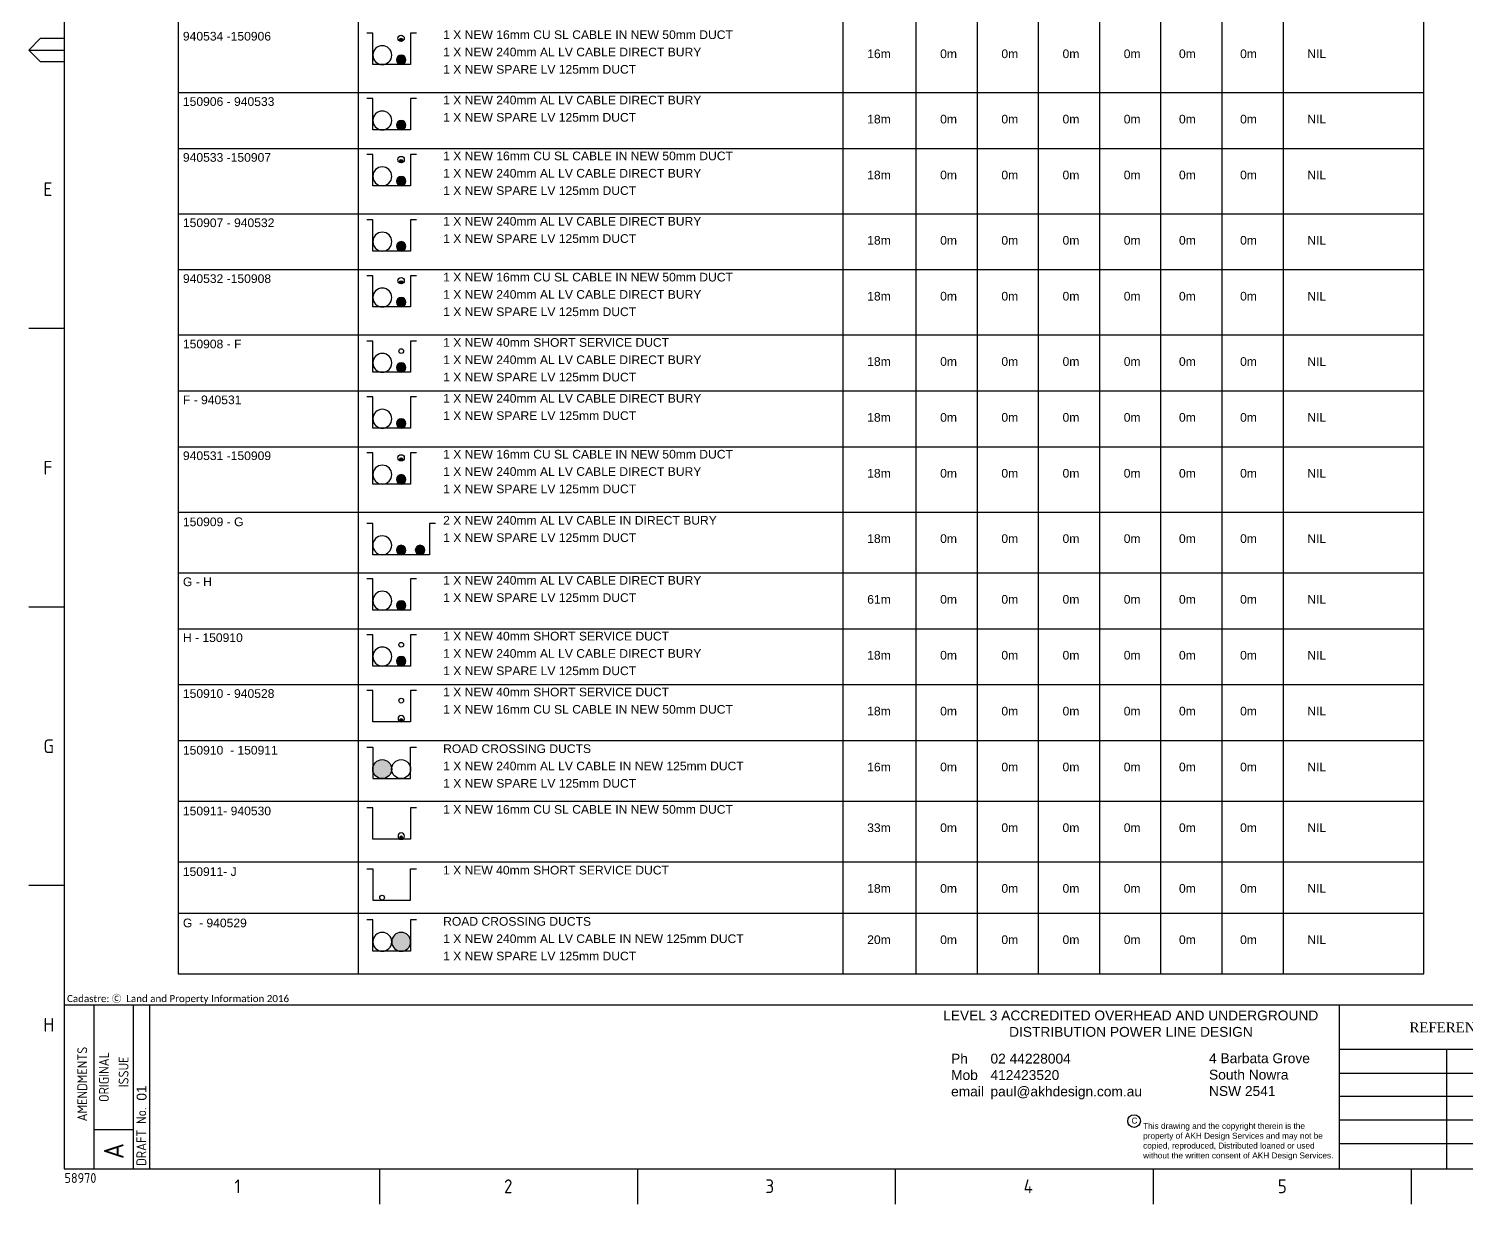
# Paper-space layout 'Retic2' of a CAD drawing. Header units: metres, sheet in millimetres. Extents: x -21 to 813, y -3 to 583.
# Drawn here: x -20.5 to 344.5, y -3 to 295.6 of the extents above; entities that cross this region are included whole.
import ezdxf
from ezdxf.enums import TextEntityAlignment as Align

# ---------------------------------------------------------------- set-up
doc = ezdxf.new("R2010")
doc.units = ezdxf.units.M
doc.linetypes.add('Cable Exist UG', pattern=[8.2, 4, -1.2, 1.8, -1.2])
doc.linetypes.add('IE Trench LV', pattern=[6.5, 5, -1.5])
doc.layers.get('0').update_dxf_attribs({"color": 6})
for name, color, linetype in [('_User Miscellaneous1', 7, 'Continuous'), ('_User Miscellaneous2', 7, 'Continuous'), ('Duct_SP_NEW', 2, 'Continuous'), ('Notes', 7, 'Continuous'), ('SupportsUG_SP_EXT', 7, 'Continuous')]:
    doc.layers.add(name, color=color, linetype=linetype)
doc.styles.add('iecISOCP', font='isocp.shx')
doc.styles.add('iecTimesNewRoman', font='times.ttf')
doc.styles.get("Standard").update_dxf_attribs({"font": 'arial.ttf'})

# ---------------------------------------------------------------- blocks, each defined once
blk = doc.blocks.new('A$C30A46249')
at = {"color": 7, "lineweight": -3, "insert": (6.92, 4.97), "char_height": 1.79, "attachment_point": 7, "line_spacing_factor": 1.2}
blk.add_mtext('{\\fCalibri|b0|i0|c0|p34;\\C256;Cadastre: \\fMS Gothic|b0|i0|c128|p49;\\C250;\\c2236962;Ⓒ\\fMS Gothic|b0|i0|c0|p49; \\fCalibri|b0|i0|c0|p34;\\C256;Land and Property Information 2016}', dxfattribs=at)
blk = doc.blocks.new('A1_FRAME_TITLE')
at = {"layer": 'Notes', "color": 3, "linetype": 'Continuous'}
for p, q in [((9, 574.39), (9, 5.97)), ((16.59, 5.97), (16.59, 47.62)), ((26.59, 5.97), (26.59, 47.62)), ((30.74, 5.98), (30.74, 47.62)), ((332.78, 47.62), (332.78, 5.97)), ((16.59, 15.97), (26.59, 15.97))]:
    blk.add_line(p, q, dxfattribs=at)
at = {"layer": 'Notes', "linetype": 'Continuous'}
for p, q in [((0, 290.18), (3, 293.18)), ((3, 293.18), (8.99, 293.18)), ((0, 290.18), (9, 290.18)), ((3, 287.18), (0, 290.18)), ((8.99, 287.18), (3, 287.18)), ((9, 219.43), (0, 219.43)), ((9, 148.68), (0, 148.68)), ((9, 77.93), (0, 77.93)), ((89.14, -3.03), (89.14, 5.97)), ((154.65, -3.03), (154.65, 5.97)), ((220.16, -3.03), (220.16, 5.97)), ((285.67, -3.03), (285.67, 5.97)), ((351.17, -3.03), (351.17, 5.97))]:
    blk.add_line(p, q, dxfattribs=at)
at = {"layer": 'Notes', "color": 7}
for p, q in [((332.81, 36.33), (478.24, 36.33)), ((360.07, 36.33), (360.07, 5.97)), ((332.78, 30.28), (478.24, 30.28)), ((478.24, 24.33), (332.78, 24.33)), ((478.24, 18.33), (332.78, 18.33)), ((478.24, 12.33), (332.78, 12.33))]:
    blk.add_line(p, q, dxfattribs=at)
at = {"layer": 'Notes', "color": 3, "linetype": 'Continuous', "flags": 128}
for points in [[(9, 47.62), (123.8, 47.62)], [(123.8, 47.62), (824.37, 47.62)], [(9, 5.97), (123.8, 5.97)], [(123.8, 5.97), (824.37, 5.97)]]:
    blk.add_lwpolyline(points, dxfattribs=at)
blk.add_attdef('DRAFT_NUM', (29.9, 23.29), '', height=2.5, rotation=90)
at = {"layer": 'Notes', "color": 7, "style": 'iecISOCP'}
for s, p in [('E', (3.74, 253.06)), ('F', (3.74, 182.31)), ('G', (3.74, 111.56)), ('H', (3.74, 40.81)), ('1', (52.24, -0.22)), ('2', (120.7, -0.22)), ('3', (187.09, -0.2)), ('4', (252.67, -0.22)), ('5', (317.21, -0.22))]:
    blk.add_text(s, height=3.5, dxfattribs=at).set_placement(p)
at = {"layer": 'Notes', "style": 'iecTimesNewRoman'}
blk.add_text("REFERENCE DRAWING'S", height=2.5, dxfattribs=at).set_placement((372.45, 40.66), align=Align.CENTER)
at = {"layer": 'Notes', "color": 7, "style": 'iecISOCP'}
for s, height, p in [('AMENDMENTS', 2.5, (14.84, 18.02)), ('ORIGINAL', 2.5, (20.34, 22.94)), ('ISSUE', 2.5, (25.34, 26.69)), ('DRAFT No.', 2.5, (29.84, 6.74)), ('A', 5, (24.09, 8.47))]:
    blk.add_text(s, height=height, rotation=90, dxfattribs=at).set_placement(p)
for tag, p in [('CAP_NO', (513.19, 43.46)), ('IE_NUM', (513.05, 37.81)), ('REF_No_1', (335.24, 32.31)), ('REF_1', (362.52, 32.31)), ('GEN_WO', (441.71, 31.76)), ('HV_SWITCH', (513.46, 32.16)), ('REF_No_2', (335.24, 26.31)), ('REF_2', (362.52, 26.31)), ('OH_WO', (441.71, 25.81)), ('UBD_REF', (513.05, 25.83)), ('REF_No_3', (335.24, 20.31)), ('REF_3', (362.52, 20.31)), ('UG_WO', (441.71, 20.05)), ('GIS_MAP_No', (513.05, 20.04)), ('REF_No_4', (335.24, 14.31)), ('REF_4', (362.52, 14.31)), ('SUB_WO', (441.71, 13.81)), ('HV_OP_DIAG', (513.33, 14.2)), ('LGA', (512.95, 7.78))]:
    blk.add_attdef(tag, p, '', height=2.5, dxfattribs=at)
at = {"layer": 'Notes', "style": 'iecISOCP'}
for tag, p in [('T1', (684.37, 39.47)), ('T2', (684.37, 34.35)), ('T3', (684.37, 28.92)), ('T4', (684.37, 23.66)), ('T5', (684.37, 18.23)), ('T6', (684.37, 12.97))]:
    blk.add_attdef(tag, text='', height=3.5, dxfattribs=at).set_placement(p, align=Align.CENTER)
at = {"layer": 'Notes', "color": 7, "style": 'iecISOCP'}
for tag, p in [('scale', (567.76, 33.27)), ('DRAWN', (567.76, 24.93)), ('DATE', (567.76, 16.88)), ('DESIGN', (605.62, 9.15)), ('CHD', (567.76, 8.37))]:
    blk.add_attdef(tag, text='', height=2.5, dxfattribs=at).set_placement(p, align=Align.CENTER)
at = {"layer": 'Notes', "color": 4, "style": 'iecISOCP'}
blk.add_attdef('NUM', text='', height=7, dxfattribs=at).set_placement((792.37, 20.12), align=Align.MIDDLE_CENTER)
at = {"layer": 'Notes', "color": 1, "style": 'iecISOCP'}
blk.add_attdef('REV', text='', height=5, dxfattribs=at).set_placement((820.05, 17.1), align=Align.CENTER)
at = {"layer": 'Notes', "color": 7, "style": 'iecISOCP'}
for tag, p in [('NS', (790.71, 8.12)), ('SHTS', (805.41, 8.12))]:
    blk.add_attdef(tag, text='', height=2.5, dxfattribs=at).set_placement(p, align=Align.MIDDLE)
at = {"layer": 'Notes', "style": 'iecISOCP'}
blk.add_attdef('ExportID', (9.08, 2.39), '', height=2.5, dxfattribs=at)
at = {"layer": 'Notes', "style": 'iecISOCP', "flags": 1}
for tag, p in [('ProjectType', (14.17, -26.8)), ('ProjectNumber', (23.56, -26.82)), ('DrawingNumber', (35.51, -26.8)), ('ProjectDescription', (47.56, -26.83)), ('ExportDate', (60.28, -26.79)), ('ExportUserName', (69.15, -26.8)), ('DesignerCompanyName', (81.48, -26.79)), ('ExportAreaOfInterest', (97.1, -26.81)), ('GIS_SUCCESS', (112, -26.78)), ('CAD_SUCCESS', (121.79, -26.78)), ('DEPOTCODE', (132.11, -26.88)), ('ExportCategories', (140.08, -26.8)), ('Comments', (154.38, -26.88))]:
    blk.add_attdef(tag, p, '', height=1, dxfattribs=at)
blk = doc.blocks.new('akhlogo')
at = {"layer": '_User Miscellaneous2'}
blk.add_circle((113.53, 12.12), 1.6, dxfattribs=at)
at = {"layer": '_User Miscellaneous2', "attachment_point": 1}
for s, insert, char_height, width in [('\\pi5.9046;LEVEL 3 ACCREDITED OVERHEAD AND UNDERGROUND \\P\\pi22.653;DISTRIBUTION POWER LINE DESIGN ', (59.13, 40.21), 2.5, 106.6522), ('Ph ^I02 44228004{\\fCalibri|b0|i0|c0|p34; ^J}Mob^I412423520\\Pemail^Ipaul@akhdesign.com.au', (67.06, 29.24), 2.5, 53.0212), ('4 Barbata Grove\\PSouth Nowra\\PNSW 2541', (132.56, 29.34), 2.5, 39.4695), ('This drawing and the copyright therein is the property of AKH Design Services and may not be copied, reproduced, Distributed loaned or used without the written consent of AKH Design Services.', (115.82, 11.65), 1.5, 48.7359)]:
    blk.add_mtext(s, dxfattribs=dict(at, insert=insert, char_height=char_height, width=width))
at = {"layer": '_User Miscellaneous2', "char_height": 1.5, "attachment_point": 1}
for insert in [(112.87, 13), (112.88, 13)]:
    blk.add_mtext('C', dxfattribs=dict(at, insert=insert))
blk = doc.blocks.new('DUCT_NEW')
blk.add_circle((0, 0.8), 0.8)
at = {"flags": 1}
blk.add_attdef('Z', (0, 0), '', height=0.2, dxfattribs=at)
at = {"flags": 9}
for tag, p in [('DUCT_CODE', (0, 0)), ('XSECT_TYPE', (0, -0.2)), ('STATE', (0, -0.6)), ('OWNED_BY', (0, -1.02)), ('OPERATED_BY', (0, -1.23)), ('FB_REFERENCE', (0, -0.4)), ('NOTES', (0, -0.8)), ('MAINTAINED_BY', (0, -1.42))]:
    blk.add_attdef(tag, text='', height=0.2, dxfattribs=at).set_placement(p, align=Align.MIDDLE_LEFT)
blk = doc.blocks.new('CABLE_LARGE_NEW')
h = blk.add_hatch(color=256)
edge = h.paths.add_edge_path()
edge.add_arc((0, 0.8), 0.8, 0, 360)
blk.add_circle((0, 0.8), 0.8)
for tag, flags, p in [('COND_CODE', 9, (1.5, 0)), ('STATE', 9, (1.5, -0.4)), ('XSECT_SIZE', 9, (1.5, -0.6)), ('OWNED_BY', 9, (1.5, -1)), ('OPERATED_BY', 9, (1.5, -1.2)), ('FB_REFERENCE', 9, (1.5, -0.2)), ('NOTES', 9, (1.5, -0.8)), ('Z', 1, (1.5, -1.6)), ('MAINTAINED_BY', 9, (1.5, -1.4))]:
    blk.add_attdef(tag, text='', height=0.2, dxfattribs=dict(flags=flags)).set_placement(p, align=Align.MIDDLE_LEFT)
blk = doc.blocks.new('TRENCH_LV_2_DUCTS')
blk.add_lwpolyline([(-0.5, 2.65), (0, 2.65), (0, 0), (3.2, 0), (3.2, 2.65), (3.7, 2.65)])
blk = doc.blocks.new('TRENCH_LV_3_DUCTS')
blk.add_lwpolyline([(-0.5, 2.65), (0, 2.65), (0, 0), (4.8, 0), (4.8, 2.65), (5.3, 2.65)])

psp = doc.layouts.new('Retic2')

# ---------------------------------------------------------------- linework, layer by layer
at = {"color": 7, "lineweight": -3}
for p, q in [((17.42586, 562.49669), (17.43235, 55.49128)), ((333.77559, 55.49128), (333.80657, 562.49669)), ((17.42611, 543.30006), (17.43235, 55.49128)), ((63.11905, 536.93993), (63.11905, 55.49128)), ((63.11906, 535.69704), (63.11906, 55.49128)), ((186.22189, 535.69704), (186.22189, 55.49128)), ((204.75399, 535.69704), (204.75399, 55.49128)), ((204.75399, 535.69704), (204.75399, 55.49128)), ((297.99708, 535.69704), (297.99708, 55.49128)), ((220.29451, 530.26917), (220.29451, 55.49128)), ((220.29451, 530.26917), (220.29451, 55.49128)), ((235.83502, 530.26917), (235.83502, 55.49128)), ((235.83502, 530.26917), (235.83502, 55.49128)), ((251.37554, 530.26917), (251.37554, 55.49128)), ((251.37554, 530.26917), (251.37554, 55.49128)), ((266.91605, 530.26917), (266.91605, 55.49128)), ((282.4443, 530.26917), (282.4443, 55.49128)), ((17.43235, 55.49128), (333.77559, 55.49128))]:
    psp.add_line(p, q, dxfattribs=at)
for points in [[(17.43744, 279.37171), (333.78927, 279.37171)], [(17.43914, 265.17649), (333.78841, 265.17649)], [(17.44084, 248.58126), (333.78739, 248.58126)], [(17.44253, 234.38604), (333.78652, 234.38604)], [(17.44423, 217.79082), (333.78551, 217.79082)], [(17.44253, 203.5956), (333.78464, 203.5956)], [(17.44423, 189.40037), (333.78378, 189.40037)], [(17.44423, 172.80515), (333.78276, 172.80515)], [(17.44423, 157.37951), (333.78182, 157.37951)], [(17.44423, 157.37951), (333.78182, 157.37951)], [(17.44423, 157.37951), (333.78182, 157.37951)], [(17.44593, 143.18429), (333.78095, 143.18429)], [(17.44253, 128.98906), (333.78008, 128.98906)], [(17.44253, 128.98906), (333.78008, 128.98906)], [(17.43914, 114.79384), (333.77922, 114.79384)], [(17.43914, 99.3682), (333.77827, 99.3682)], [(17.43711, 83.94256), (333.77733, 83.94256)], [(17.41203, 70.91692), (333.77654, 70.91692)]]:
    psp.add_lwpolyline(points, dxfattribs=at)

# ---------------------------------------------------------------- block references
at = {"layer": '_User Miscellaneous1', "color": 7, "lineweight": -3, "ltscale": 0.25}
psp.add_blockref('akhlogo', (146.64087, 5.97309), dxfattribs=at)
at = {"layer": 'Duct_SP_NEW', "linetype": 'IE Trench LV', "yscale": 3, "zscale": 3}
for name, p, xscale in [('TRENCH_LV_2_DUCTS', (76.43051, 286.4832), -3), ('TRENCH_LV_2_DUCTS', (76.43221, 269.88798), -3), ('TRENCH_LV_2_DUCTS', (76.43391, 255.69276), -3), ('TRENCH_LV_2_DUCTS', (76.4356, 239.09753), -3), ('TRENCH_LV_2_DUCTS', (76.4373, 224.90231), -3), ('TRENCH_LV_2_DUCTS', (76.4356, 208.30709), -3), ('TRENCH_LV_2_DUCTS', (76.4373, 194.11186), -3), ('TRENCH_LV_2_DUCTS', (76.4373, 179.91664), -3), ('TRENCH_LV_3_DUCTS', (81.21267, 161.96284), -3), ('TRENCH_LV_2_DUCTS', (76.439, 147.89578), -3), ('TRENCH_LV_2_DUCTS', (76.4356, 133.70056), -3), ('TRENCH_LV_2_DUCTS', (76.43221, 119.50533), -3), ('TRENCH_LV_2_DUCTS', (66.83192, 105.1133), 3), ('TRENCH_LV_2_DUCTS', (76.43187, 89.68766), -3), ('TRENCH_LV_2_DUCTS', (66.80684, 74.26201), 3), ('TRENCH_LV_2_DUCTS', (76.4339, 61.23637), -3)]:
    psp.add_blockref(name, p, dxfattribs=dict(at, xscale=xscale))
at = {"layer": 'Duct_SP_NEW', "linetype": 'Cable Exist UG'}
for p in [(74.01725, 292.35543), (74.02065, 261.56498), (74.02404, 230.77454), (74.02404, 185.78887)]:
    psp.add_blockref('DUCT_NEW', p, dxfattribs=at)
for name, p, xscale, yscale, zscale in [('CABLE_LARGE_NEW', (74.01725, 292.35543), 0.5, 0.5, 0.5), ('DUCT_NEW', (69.24268, 286.4832), -3, 3, 3), ('CABLE_LARGE_NEW', (74.04076, 286.4832), -1.5, 1.5, 1.5), ('DUCT_NEW', (69.24438, 269.88798), -3, 3, 3), ('CABLE_LARGE_NEW', (74.04245, 269.88797), -1.5, 1.5, 1.5), ('DUCT_NEW', (69.24607, 255.69275), -3, 3, 3), ('CABLE_LARGE_NEW', (74.02064, 261.56498), 0.5, 0.5, 0.5), ('CABLE_LARGE_NEW', (74.04415, 255.69275), -1.5, 1.5, 1.5), ('DUCT_NEW', (69.24777, 239.09753), -3, 3, 3), ('CABLE_LARGE_NEW', (74.04585, 239.09753), -1.5, 1.5, 1.5), ('CABLE_LARGE_NEW', (74.02404, 230.77454), 0.5, 0.5, 0.5), ('DUCT_NEW', (69.24947, 224.90231), -3, 3, 3), ('CABLE_LARGE_NEW', (74.04754, 224.90231), -1.5, 1.5, 1.5), ('DUCT_NEW', (69.24777, 208.30709), -3, 3, 3), ('DUCT_NEW', (74.04604, 213.10708), 0.75, 0.75, 0.75), ('CABLE_LARGE_NEW', (74.04585, 208.30708), -1.5, 1.5, 1.5), ('DUCT_NEW', (69.24947, 194.11186), -3, 3, 3), ('CABLE_LARGE_NEW', (74.04754, 194.11186), -1.5, 1.5, 1.5), ('CABLE_LARGE_NEW', (74.02404, 185.78887), 0.5, 0.5, 0.5), ('DUCT_NEW', (69.24947, 179.91664), -3, 3, 3), ('CABLE_LARGE_NEW', (74.04754, 179.91664), -1.5, 1.5, 1.5), ('DUCT_NEW', (69.22484, 161.96284), -3, 3, 3), ('CABLE_LARGE_NEW', (74.02291, 161.96284), -1.5, 1.5, 1.5), ('CABLE_LARGE_NEW', (78.82484, 161.96284), -1.5, 1.5, 1.5), ('DUCT_NEW', (69.25116, 147.89578), -3, 3, 3), ('CABLE_LARGE_NEW', (74.04924, 147.89577), -1.5, 1.5, 1.5), ('DUCT_NEW', (74.04604, 138.50055), 0.75, 0.75, 0.75), ('DUCT_NEW', (69.24777, 133.70055), -3, 3, 3), ('CABLE_LARGE_NEW', (74.04585, 133.70055), -1.5, 1.5, 1.5), ('DUCT_NEW', (74.04349, 124.30491), 0.75, 0.75, 0.75), ('CABLE_LARGE_NEW', (74.04211, 119.50533), -0.5, 0.5, 0.5), ('CABLE_LARGE_NEW', (69.22168, 105.11329), 3, 3, 3), ('DUCT_NEW', (74.01975, 105.1133), 3, 3, 3), ('CABLE_LARGE_NEW', (74.04211, 89.68765), -0.5, 0.5, 0.5), ('DUCT_NEW', (69.19416, 74.26159), 0.75, 0.75, 0.75), ('DUCT_NEW', (69.24607, 61.23637), -3, 3, 3), ('CABLE_LARGE_NEW', (74.04415, 61.23637), -3, 3, 3)]:
    psp.add_blockref(name, p, dxfattribs=dict(at, xscale=xscale, yscale=yscale, zscale=zscale))
at = {"layer": 'Duct_SP_NEW', "linetype": 'Cable Exist UG', "xscale": -1}
for p in [(74.04404, 119.50533), (74.04404, 89.68765)]:
    psp.add_blockref('DUCT_NEW', p, dxfattribs=at)
at = {"layer": 'Notes'}
psp.add_blockref('A$C30A46249', (-17.74524, 42.90554), dxfattribs=at)
at = {"layer": 'SupportsUG_SP_EXT'}
ref = psp.add_blockref('A1_FRAME_TITLE', (-20.549, 0), dxfattribs=at)
ref.add_attrib('ExportID', '58970', (-11.46744, 2.38995), dxfattribs={"layer": 'Notes', "height": 2.5, "style": 'iecISOCP'})
ref.add_attrib('DRAFT_NUM', '01', (9.35388, 23.29356), dxfattribs={"layer": '0', "height": 2.5, "rotation": 90})

# ---------------------------------------------------------------- texts
at = {"color": 7, "lineweight": -3, "char_height": 2.2, "attachment_point": 1}
for s, insert, width in [('940534 -150906', (18.60021, 294.78412), 54.1159856), ('16m', (192.3932, 290.32377), 34.1570666), ('0m', (210.9253, 290.32377), 34.1570666), ('0m', (226.46582, 290.32377), 34.1570666), ('0m', (242.00633, 290.32377), 34.1570666), ('0m', (257.54685, 290.32377), 34.1570666), ('0m', (271.57038, 290.32377), 34.1570666), ('0m', (287.09863, 290.32377), 34.1570666), ('NIL', (304.16839, 290.32377), 34.1570666), ('150906 - 940533', (18.60191, 278.1889), 54.1159856), ('18m', (192.3932, 273.72855), 34.1570666), ('0m', (210.9253, 273.72855), 34.1570666), ('0m', (226.46582, 273.72855), 34.1570666), ('0m', (242.00633, 273.72855), 34.1570666), ('0m', (257.54685, 273.72855), 34.1570666), ('0m', (271.57038, 273.72855), 34.1570666), ('0m', (287.09863, 273.72855), 34.1570666), ('NIL', (304.16839, 273.72855), 34.1570666), ('940533 -150907', (18.6036, 263.99368), 54.1159856), ('18m', (192.3932, 259.53333), 34.1570666), ('0m', (210.9253, 259.53333), 34.1570666), ('0m', (226.46582, 259.53333), 34.1570666), ('0m', (242.00633, 259.53333), 34.1570666), ('0m', (257.54685, 259.53333), 34.1570666), ('0m', (271.57038, 259.53333), 34.1570666), ('0m', (287.09863, 259.53333), 34.1570666), ('NIL', (304.16839, 259.53333), 34.1570666), ('150907 - 940532', (18.6053, 247.39845), 54.1159856), ('18m', (192.3932, 242.9381), 34.1570666), ('0m', (210.9253, 242.9381), 34.1570666), ('0m', (226.46582, 242.9381), 34.1570666), ('0m', (242.00633, 242.9381), 34.1570666), ('0m', (257.54685, 242.9381), 34.1570666), ('0m', (271.57038, 242.9381), 34.1570666), ('0m', (287.09863, 242.9381), 34.1570666), ('NIL', (304.16839, 242.9381), 34.1570666), ('940532 -150908', (18.607, 233.20323), 54.1159856), ('18m', (192.3932, 228.74288), 34.1570666), ('0m', (210.9253, 228.74288), 34.1570666), ('0m', (226.46582, 228.74288), 34.1570666), ('0m', (242.00633, 228.74288), 34.1570666), ('0m', (257.54685, 228.74288), 34.1570666), ('0m', (271.57038, 228.74288), 34.1570666), ('0m', (287.09863, 228.74288), 34.1570666), ('NIL', (304.16839, 228.74288), 34.1570666), ('150908 - F', (18.6053, 216.60801), 54.1159856), ('18m', (192.3932, 212.14766), 34.1570666), ('0m', (210.9253, 212.14766), 34.1570666), ('0m', (226.46582, 212.14766), 34.1570666), ('0m', (242.00633, 212.14766), 34.1570666), ('0m', (257.54685, 212.14766), 34.1570666), ('0m', (271.57038, 212.14766), 34.1570666), ('0m', (287.09863, 212.14766), 34.1570666), ('NIL', (304.16839, 212.14766), 34.1570666), ('F - 940531', (18.607, 202.41279), 54.1159856), ('18m', (192.3932, 197.95244), 34.1570666), ('0m', (210.9253, 197.95244), 34.1570666), ('0m', (226.46582, 197.95244), 34.1570666), ('0m', (242.00633, 197.95244), 34.1570666), ('0m', (257.54685, 197.95244), 34.1570666), ('0m', (271.57038, 197.95244), 34.1570666), ('0m', (287.09863, 197.95244), 34.1570666), ('NIL', (304.16839, 197.95244), 34.1570666), ('940531 -150909', (18.607, 188.21756), 54.1159856), ('18m', (192.3932, 183.75721), 34.1570666), ('0m', (210.9253, 183.75721), 34.1570666), ('0m', (226.46582, 183.75721), 34.1570666), ('0m', (242.00633, 183.75721), 34.1570666), ('0m', (257.54685, 183.75721), 34.1570666), ('0m', (271.57038, 183.75721), 34.1570666), ('0m', (287.09863, 183.75721), 34.1570666), ('NIL', (304.16839, 183.75721), 34.1570666), ('150909 - G', (18.60869, 171.42553), 54.1159856), ('18m', (192.3932, 167.16199), 34.1570666), ('0m', (210.9253, 167.16199), 34.1570666), ('0m', (226.46582, 167.16199), 34.1570666), ('0m', (242.00633, 167.16199), 34.1570666), ('0m', (257.54685, 167.16199), 34.1570666), ('0m', (271.57038, 167.16199), 34.1570666), ('0m', (287.09863, 167.16199), 34.1570666), ('NIL', (304.16839, 167.16199), 34.1570666), ('G - H', (18.60869, 156.1967), 54.1159856), ('61m', (192.3932, 151.73635), 34.1570666), ('0m', (210.9253, 151.73635), 34.1570666), ('0m', (226.46582, 151.73635), 34.1570666), ('0m', (242.00633, 151.73635), 34.1570666), ('0m', (257.54685, 151.73635), 34.1570666), ('0m', (271.57038, 151.73635), 34.1570666), ('0m', (287.09863, 151.73635), 34.1570666), ('NIL', (304.16839, 151.73635), 34.1570666), ('H - 150910', (18.6053, 142.00148), 54.1159856), ('18m', (192.3932, 137.54113), 34.1570666), ('0m', (210.9253, 137.54113), 34.1570666), ('0m', (226.46582, 137.54113), 34.1570666), ('0m', (242.00633, 137.54113), 34.1570666), ('0m', (257.54685, 137.54113), 34.1570666), ('0m', (271.57038, 137.54113), 34.1570666), ('0m', (287.09863, 137.54113), 34.1570666), ('NIL', (304.16839, 137.54113), 34.1570666), ('150910 - 940528', (18.60191, 127.80625), 54.1159856), ('18m', (192.3932, 123.3459), 34.1570666), ('0m', (210.9253, 123.3459), 34.1570666), ('0m', (226.46582, 123.3459), 34.1570666), ('0m', (242.00633, 123.3459), 34.1570666), ('0m', (257.54685, 123.3459), 34.1570666), ('0m', (271.57038, 123.3459), 34.1570666), ('0m', (287.09863, 123.3459), 34.1570666), ('NIL', (304.16839, 123.3459), 34.1570666), ('150910  - 150911', (18.6036, 113.41422), 54.1159856), ('16m', (192.3932, 109.15068), 34.1570666), ('0m', (210.9253, 109.15068), 34.1570666), ('0m', (226.46582, 109.15068), 34.1570666), ('0m', (242.00633, 109.15068), 34.1570666), ('0m', (257.54685, 109.15068), 34.1570666), ('0m', (271.57038, 109.15068), 34.1570666), ('0m', (287.09863, 109.15068), 34.1570666), ('NIL', (304.16839, 109.15068), 34.1570666), ('150911- 940530', (18.60157, 97.98858), 54.1159856), ('33m', (192.3932, 93.72504), 34.1570666), ('0m', (210.9253, 93.72504), 34.1570666), ('0m', (226.46582, 93.72504), 34.1570666), ('0m', (242.00633, 93.72504), 34.1570666), ('0m', (257.54685, 93.72504), 34.1570666), ('0m', (271.57038, 93.72504), 34.1570666), ('0m', (287.09863, 93.72504), 34.1570666), ('NIL', (304.16839, 93.72504), 34.1570666), ('150911- J', (18.57853, 82.56294), 54.1159856), ('18m', (192.3932, 78.2994), 34.1570666), ('0m', (210.9253, 78.2994), 34.1570666), ('0m', (226.46582, 78.2994), 34.1570666), ('0m', (242.00633, 78.2994), 34.1570666), ('0m', (257.54685, 78.2994), 34.1570666), ('0m', (271.57038, 78.2994), 34.1570666), ('0m', (287.09863, 78.2994), 34.1570666), ('NIL', (304.16839, 78.2994), 34.1570666), ('G  - 940529', (18.6036, 69.53729), 54.1159856), ('20m', (192.3932, 65.27376), 34.1570666), ('0m', (210.9253, 65.27376), 34.1570666), ('0m', (226.46582, 65.27376), 34.1570666), ('0m', (242.00633, 65.27376), 34.1570666), ('0m', (257.54685, 65.27376), 34.1570666), ('0m', (271.57038, 65.27376), 34.1570666), ('0m', (287.09863, 65.27376), 34.1570666), ('NIL', (304.16839, 65.27376), 34.1570666)]:
    psp.add_mtext(s, dxfattribs=dict(at, insert=insert, width=width))
at = {"color": 7, "lineweight": -3, "char_height": 2.2, "width": 92.2638434, "attachment_point": 1, "line_spacing_factor": 1.2}
for s, insert in [('1 X NEW 16mm CU SL CABLE IN NEW 50mm DUCT\\P1 X NEW 240mm AL LV CABLE DIRECT BURY\\P1 X NEW SPARE LV 125mm DUCT', (84.69114, 295.17065)), ('1 X NEW 240mm AL LV CABLE DIRECT BURY\\P1 X NEW SPARE LV 125mm DUCT', (84.68944, 278.57543)), ('1 X NEW 16mm CU SL CABLE IN NEW 50mm DUCT\\P1 X NEW 240mm AL LV CABLE DIRECT BURY\\P1 X NEW SPARE LV 125mm DUCT', (84.69453, 264.3802)), ('1 X NEW 240mm AL LV CABLE DIRECT BURY\\P1 X NEW SPARE LV 125mm DUCT', (84.69284, 247.78498)), ('1 X NEW 16mm CU SL CABLE IN NEW 50mm DUCT\\P1 X NEW 240mm AL LV CABLE DIRECT BURY\\P1 X NEW SPARE LV 125mm DUCT', (84.69793, 233.58976)), ('1 X NEW 40mm SHORT SERVICE DUCT\\P1 X NEW 240mm AL LV CABLE DIRECT BURY\\P1 X NEW SPARE LV 125mm DUCT', (84.69284, 216.99454)), ('1 X NEW 240mm AL LV CABLE DIRECT BURY\\P1 X NEW SPARE LV 125mm DUCT', (84.69453, 202.79931)), ('1 X NEW 16mm CU SL CABLE IN NEW 50mm DUCT\\P1 X NEW 240mm AL LV CABLE DIRECT BURY\\P1 X NEW SPARE LV 125mm DUCT', (84.69793, 188.60409)), ('2 X NEW 240mm AL LV CABLE IN DIRECT BURY\\P1 X NEW SPARE LV 125mm DUCT', (84.69962, 171.81206)), ('1 X NEW 240mm AL LV CABLE DIRECT BURY\\P1 X NEW SPARE LV 125mm DUCT', (84.69623, 156.58323)), ('1 X NEW 40mm SHORT SERVICE DUCT\\P1 X NEW 240mm AL LV CABLE DIRECT BURY\\P1 X NEW SPARE LV 125mm DUCT', (84.69284, 142.388)), ('1 X NEW 40mm SHORT SERVICE DUCT\\P1 X NEW 16mm CU SL CABLE IN NEW 50mm DUCT', (84.68944, 128.19278)), ('ROAD CROSSING DUCTS \\P1 X NEW 240mm AL LV CABLE IN NEW 125mm DUCT\\P1 X NEW SPARE LV 125mm DUCT', (84.69453, 113.80075)), ('1 X NEW 16mm CU SL CABLE IN NEW 50mm DUCT', (84.6925, 98.3751)), ('1 X NEW 40mm SHORT SERVICE DUCT', (84.66946, 82.94946)), ('ROAD CROSSING DUCTS \\P1 X NEW 240mm AL LV CABLE IN NEW 125mm DUCT\\P1 X NEW SPARE LV 125mm DUCT', (84.69453, 69.92382))]:
    psp.add_mtext(s, dxfattribs=dict(at, insert=insert))

doc.saveas('drawing.dxf')
